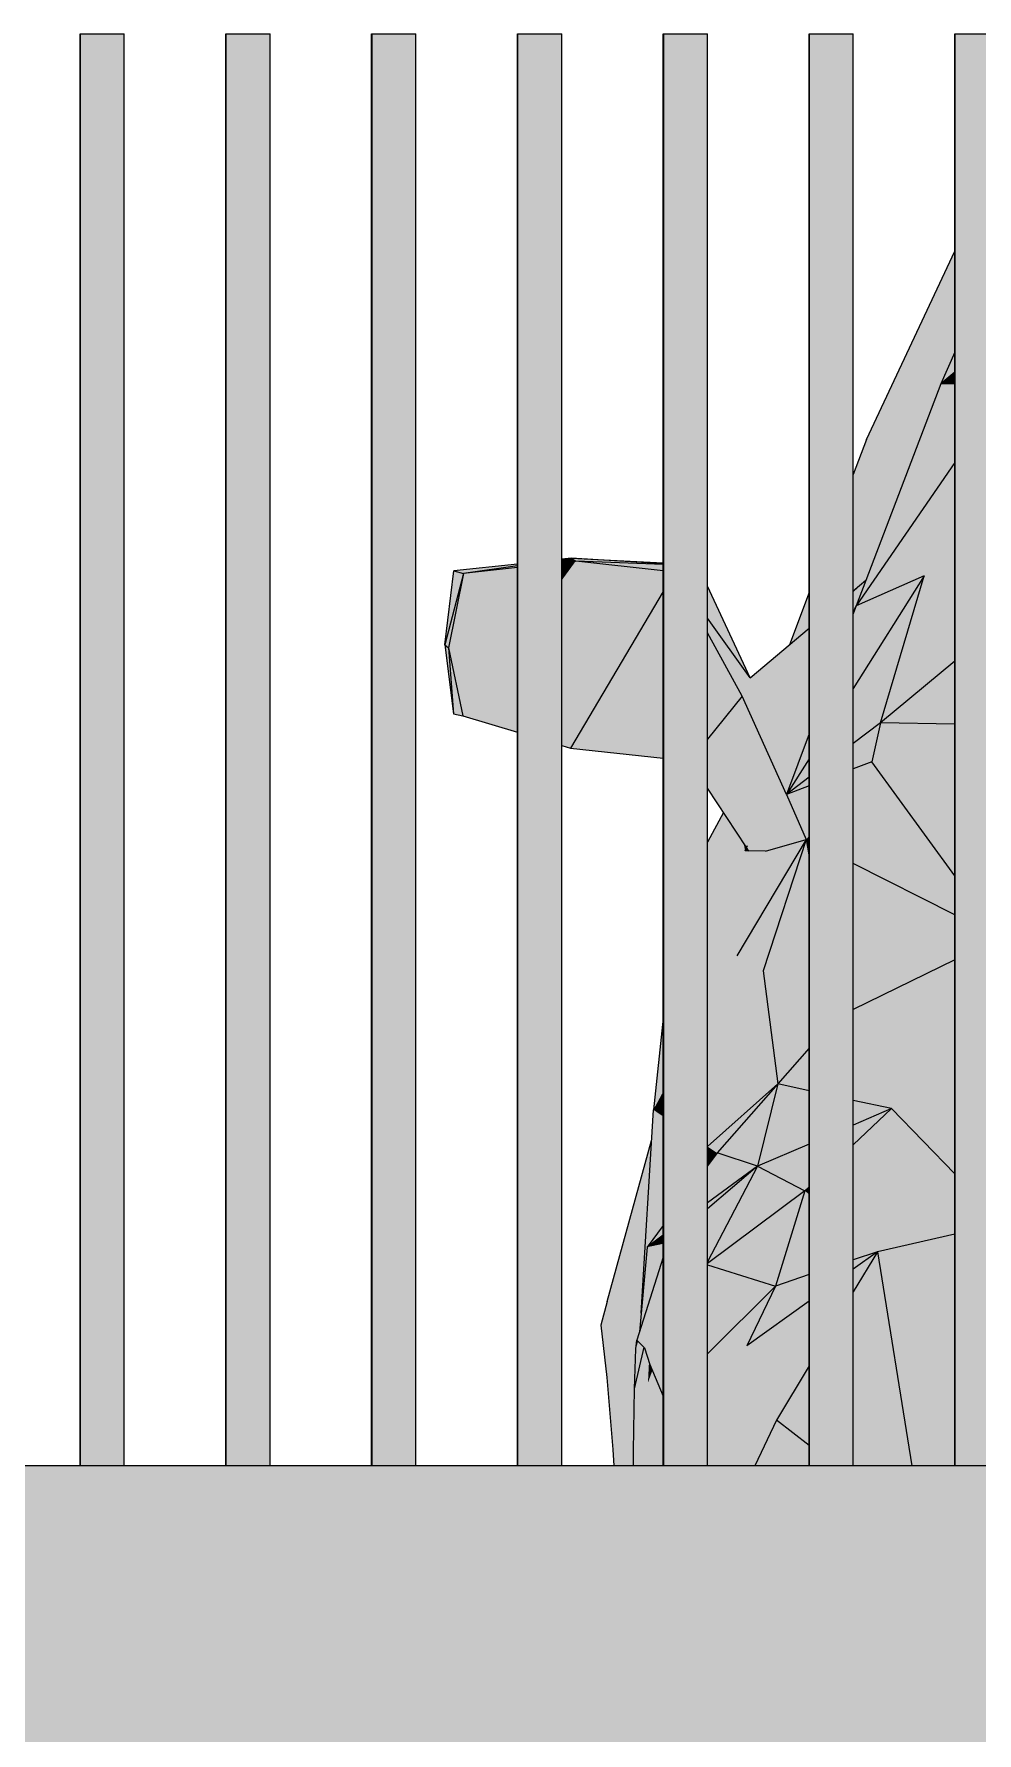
# Model space of a CAD drawing. Header units: millimetres. Extents: x 365175 to 2667127, y -330297 to -162108.
# Drawn here: x 1897013 to 1897658, y -319094 to -317931 of the extents above; entities that cross this region are included whole.
import ezdxf

# ---------------------------------------------------------------- set-up
doc = ezdxf.new("R2010")
doc.units = ezdxf.units.MM
doc.header["$MEASUREMENT"] = 0
doc.layers.add('Cars', color=7, linetype='Continuous')
doc.layers.add('TopoAlt', color=7, linetype='Continuous')

# ---------------------------------------------------------------- blocks, each defined once
blk = doc.blocks.new('Élément de coupe_125_6', base_point=(1445436.1, -319511))
at = {"layer": 'TopoAlt', "linetype": 'Continuous', "lineweight": 0, "true_color": 0x000000}
blk.add_hatch(color=18, dxfattribs=at).paths.add_polyline_path([(1882185.2, -318911), (1882185.2, -319511), (1914672.8, -319511), (1914672.8, -318911)])
at = {"layer": 'TopoAlt', "color": 190, "linetype": 'Continuous', "lineweight": 5, "true_color": 0x8002ff}
blk.add_line((1914672.8, -318911), (1882185.2, -318911), dxfattribs=at)
blk = doc.blocks.new('Élément de coupe_324_6', base_point=(1445436.1, -319511))
at = {"linetype": 'Continuous', "lineweight": 0, "true_color": 0x000000}
for points in [[(1897044.7, -317931), (1897044.7, -318911), (1897045, -318911), (1897045, -317931)], [(1897044.7, -317931), (1897044.7, -318911), (1897045, -318911), (1897045, -317931)], [(1897045, -317931), (1897045, -318911), (1897075, -318911), (1897075, -317931)]]:
    blk.add_hatch(color=18, dxfattribs=at).paths.add_polyline_path(points)
at = {"color": 18, "linetype": 'Continuous', "lineweight": 5, "true_color": 0x330000}
for p, q in [((1897044.7, -317931), (1897045, -317931)), ((1897044.7, -318911), (1897044.7, -317931)), ((1897045, -317931), (1897075, -317931)), ((1897045, -318911), (1897045, -317931)), ((1897075, -318911), (1897075, -317931))]:
    blk.add_line(p, q, dxfattribs=at)
blk = doc.blocks.new('Élément de coupe_325_6', base_point=(1445436.1, -319511))
at = {"linetype": 'Continuous', "lineweight": 0, "true_color": 0x000000}
for points in [[(1897144.5, -317931), (1897144.5, -318911), (1897144.8, -318911), (1897144.8, -317931)], [(1897144.5, -317931), (1897144.5, -318911), (1897144.8, -318911), (1897144.8, -317931)], [(1897144.8, -317931), (1897144.8, -318911), (1897174.8, -318911), (1897174.8, -317931)]]:
    blk.add_hatch(color=18, dxfattribs=at).paths.add_polyline_path(points)
at = {"color": 18, "linetype": 'Continuous', "lineweight": 5, "true_color": 0x330000}
for p, q in [((1897144.5, -317931), (1897144.8, -317931)), ((1897144.5, -318911), (1897144.5, -317931)), ((1897144.8, -317931), (1897174.8, -317931)), ((1897144.8, -318911), (1897144.8, -317931)), ((1897174.8, -318911), (1897174.8, -317931))]:
    blk.add_line(p, q, dxfattribs=at)
blk = doc.blocks.new('Élément de coupe_326_6', base_point=(1445436.1, -319511))
at = {"linetype": 'Continuous', "lineweight": 0, "true_color": 0x000000}
for points in [[(1897244.2, -317931), (1897244.2, -318911), (1897244.5, -318911), (1897244.5, -317931)], [(1897244.2, -317931), (1897244.2, -318911), (1897244.5, -318911), (1897244.5, -317931)], [(1897244.5, -317931), (1897244.5, -318911), (1897274.5, -318911), (1897274.5, -317931)]]:
    blk.add_hatch(color=18, dxfattribs=at).paths.add_polyline_path(points)
at = {"color": 18, "linetype": 'Continuous', "lineweight": 5, "true_color": 0x330000}
for p, q in [((1897244.2, -317931), (1897244.5, -317931)), ((1897244.2, -318911), (1897244.2, -317931)), ((1897244.5, -317931), (1897274.5, -317931)), ((1897244.5, -318911), (1897244.5, -317931)), ((1897274.5, -318911), (1897274.5, -317931))]:
    blk.add_line(p, q, dxfattribs=at)
blk = doc.blocks.new('Élément de coupe_327_6', base_point=(1445436.1, -319511))
at = {"linetype": 'Continuous', "lineweight": 0, "true_color": 0x000000}
for points in [[(1897344, -317931), (1897344, -318911), (1897344.3, -318911), (1897344.3, -317931)], [(1897344, -317931), (1897344, -318911), (1897344.3, -318911), (1897344.3, -317931)], [(1897344.3, -317931), (1897344.3, -318911), (1897374.3, -318911), (1897374.3, -317931)]]:
    blk.add_hatch(color=18, dxfattribs=at).paths.add_polyline_path(points)
at = {"color": 18, "linetype": 'Continuous', "lineweight": 5, "true_color": 0x330000}
for p, q in [((1897344, -317931), (1897344.3, -317931)), ((1897344, -318911), (1897344, -317931)), ((1897344.3, -317931), (1897374.3, -317931)), ((1897344.3, -318911), (1897344.3, -317931)), ((1897374.3, -318911), (1897374.3, -317931))]:
    blk.add_line(p, q, dxfattribs=at)
blk = doc.blocks.new('Élément de coupe_328_6', base_point=(1445436.1, -319511))
at = {"linetype": 'Continuous', "lineweight": 0, "true_color": 0x000000}
for points in [[(1897443.7, -317931), (1897443.7, -318911), (1897444.1, -318911), (1897444.1, -317931)], [(1897443.7, -317931), (1897443.7, -318911), (1897444.1, -318911), (1897444.1, -317931)], [(1897444.1, -317931), (1897444.1, -318911), (1897474.1, -318911), (1897474.1, -317931)]]:
    blk.add_hatch(color=18, dxfattribs=at).paths.add_polyline_path(points)
at = {"color": 18, "linetype": 'Continuous', "lineweight": 5, "true_color": 0x330000}
for p, q in [((1897443.7, -317931), (1897444.1, -317931)), ((1897443.7, -318911), (1897443.7, -317931)), ((1897444.1, -317931), (1897474.1, -317931)), ((1897444.1, -318911), (1897444.1, -317931)), ((1897474.1, -318911), (1897474.1, -317931))]:
    blk.add_line(p, q, dxfattribs=at)
blk = doc.blocks.new('Élément de coupe_329_6', base_point=(1445436.1, -319511))
at = {"linetype": 'Continuous', "lineweight": 0, "true_color": 0x000000}
for points in [[(1897543.5, -317931), (1897543.5, -318911), (1897543.8, -318911), (1897543.8, -317931)], [(1897543.5, -317931), (1897543.5, -318911), (1897543.8, -318911), (1897543.8, -317931)], [(1897543.8, -317931), (1897543.8, -318911), (1897573.8, -318911), (1897573.8, -317931)]]:
    blk.add_hatch(color=18, dxfattribs=at).paths.add_polyline_path(points)
at = {"color": 18, "linetype": 'Continuous', "lineweight": 5, "true_color": 0x330000}
for p, q in [((1897543.5, -317931), (1897543.8, -317931)), ((1897543.5, -318911), (1897543.5, -317931)), ((1897543.8, -317931), (1897573.8, -317931)), ((1897543.8, -318911), (1897543.8, -317931)), ((1897573.8, -318911), (1897573.8, -317931))]:
    blk.add_line(p, q, dxfattribs=at)
blk = doc.blocks.new('Élément de coupe_330_6', base_point=(1445436.1, -319511))
at = {"linetype": 'Continuous', "lineweight": 0, "true_color": 0x000000}
for points in [[(1897643.2, -317931), (1897643.2, -318911), (1897643.6, -318911), (1897643.6, -317931)], [(1897643.2, -317931), (1897643.2, -318911), (1897643.6, -318911), (1897643.6, -317931)], [(1897643.6, -317931), (1897643.6, -318911), (1897673.6, -318911), (1897673.6, -317931)]]:
    blk.add_hatch(color=18, dxfattribs=at).paths.add_polyline_path(points)
at = {"color": 18, "linetype": 'Continuous', "lineweight": 5, "true_color": 0x330000}
for p, q in [((1897643.2, -317931), (1897643.6, -317931)), ((1897643.2, -318911), (1897643.2, -317931)), ((1897643.6, -317931), (1897673.6, -317931)), ((1897643.6, -318911), (1897643.6, -317931)), ((1897673.6, -318911), (1897673.6, -317931))]:
    blk.add_line(p, q, dxfattribs=at)
blk = doc.blocks.new('Élément de coupe_494_6', base_point=(1445436.1, -319511))
at = {"layer": 'Cars', "linetype": 'Continuous', "lineweight": 0, "true_color": 0x000000}
for points in [[(1897582.9, -318208.5), (1897643.2, -318093.7), (1897643.2, -318079.6)], [(1897582.9, -318208.5), (1897643.2, -318093.7), (1897643.2, -318079.6)], [(1897582.9, -318208.5), (1897643.2, -318112.6), (1897643.2, -318093.7)], [(1897582.9, -318208.5), (1897643.2, -318112.6), (1897643.2, -318093.7)], [(1897573.8, -318277.3), (1897643.2, -318130.4), (1897643.2, -318112.6), (1897582.9, -318208.5), (1897573.8, -318232.6)], [(1897573.8, -318277.3), (1897643.2, -318130.4), (1897643.2, -318112.6), (1897582.9, -318208.5), (1897573.8, -318232.6)], [(1897573.8, -318277.3), (1897573.8, -318285.2), (1897643.2, -318145), (1897643.2, -318130.4)], [(1897573.8, -318277.3), (1897573.8, -318285.2), (1897643.2, -318145), (1897643.2, -318130.4)], [(1897573.8, -318285.2), (1897573.8, -318288.7), (1897633.6, -318170.4), (1897643.2, -318148.7), (1897643.2, -318145)], [(1897573.8, -318285.2), (1897573.8, -318288.7), (1897633.6, -318170.4), (1897643.2, -318148.7), (1897643.2, -318145)], [(1897633.6, -318170.4), (1897643.2, -318162.5), (1897643.2, -318148.7)], [(1897643.2, -318162.5), (1897633.6, -318170.4), (1897643.2, -318170.5)], [(1897633.6, -318170.4), (1897573.8, -318288.7), (1897573.8, -318312.1), (1897582.3, -318304.9), (1897582.2, -318305.2), (1897575.2, -318323.4), (1897575.8, -318322.5)], [(1897633.6, -318170.4), (1897573.8, -318288.7), (1897573.8, -318312.1), (1897582.3, -318304.9), (1897582.2, -318305.2), (1897575.2, -318323.4), (1897575.8, -318322.5)], [(1897575.8, -318322.5), (1897643.2, -318224.4), (1897643.2, -318170.5), (1897633.6, -318170.4)], [(1897575.8, -318322.5), (1897622.3, -318301.8), (1897643.2, -318254.5), (1897643.2, -318224.4)], [(1897643.2, -318254.5), (1897622.3, -318301.8), (1897643.2, -318299.9)], [(1897374.3, -318290.4), (1897374.3, -318290.7), (1897380.8, -318289.7)], [(1897380.8, -318289.7), (1897374.3, -318290.7), (1897374.3, -318292.9), (1897383.9, -318291.8)], [(1897380.8, -318289.7), (1897383.9, -318291.8), (1897443.7, -318294.1), (1897443.7, -318293.6)], [(1897380.8, -318289.7), (1897443.7, -318293.6), (1897443.7, -318292.9)], [(1897300.4, -318298.5), (1897294.3, -318349.2), (1897307.2, -318300.3)], [(1897300.4, -318298.5), (1897294.3, -318349.2), (1897307.2, -318300.3)], [(1897307.2, -318300.3), (1897294.3, -318349.2), (1897296.8, -318351.1)], [(1897307.2, -318300.3), (1897294.3, -318349.2), (1897296.8, -318351.1)], [(1897296.8, -318351.1), (1897344, -318319), (1897344, -318296.2), (1897307.2, -318300.3)], [(1897300.4, -318298.5), (1897307.2, -318300.3), (1897344, -318295), (1897344, -318293.8)], [(1897307.2, -318300.3), (1897344, -318296.2), (1897344, -318295)], [(1897383.9, -318291.8), (1897374.3, -318305), (1897374.3, -318418), (1897380.3, -318419.8)], [(1897374.3, -318298.3), (1897374.3, -318305), (1897383.9, -318291.8)], [(1897374.3, -318292.9), (1897374.3, -318298.3), (1897383.9, -318291.8)], [(1897383.9, -318291.8), (1897380.3, -318419.8), (1897443.7, -318312.5), (1897443.7, -318298.5)], [(1897443.7, -318294.1), (1897383.9, -318291.8), (1897443.7, -318298.5)], [(1897622.3, -318301.8), (1897573.8, -318378.9), (1897573.8, -318416.6), (1897592.4, -318402.4)], [(1897575.8, -318322.5), (1897573.8, -318327.9), (1897573.8, -318378.9), (1897622.3, -318301.8)], [(1897622.3, -318301.8), (1897592.4, -318402.4), (1897643.2, -318360.3), (1897643.2, -318299.9)], [(1897443.7, -318312.5), (1897380.3, -318419.8), (1897443.7, -318426.7)], [(1897474.1, -318309), (1897474.1, -318330.9), (1897503.3, -318371.7)], [(1897543.5, -318313.4), (1897530.1, -318349.1), (1897543.5, -318337.8)], [(1897543.5, -318313.4), (1897530.1, -318349.1), (1897543.5, -318337.8)], [(1897573.8, -318313.1), (1897582.2, -318305.2), (1897582.3, -318304.9), (1897573.8, -318312.1)], [(1897573.8, -318313.1), (1897573.8, -318326.7), (1897575.2, -318323.4), (1897582.2, -318305.2)], [(1897573.8, -318326.7), (1897575.2, -318323.4), (1897582.2, -318305.2), (1897581.9, -318305.5), (1897573.8, -318325.9)], [(1897581.9, -318305.5), (1897582.2, -318305.2), (1897582.3, -318304.9), (1897581.9, -318305.2)], [(1897296.8, -318351.1), (1897306.7, -318397.7), (1897344, -318346.6), (1897344, -318319)], [(1897575.2, -318323.4), (1897573.8, -318326.7), (1897573.8, -318326.9), (1897575.8, -318322.5)], [(1897575.2, -318323.4), (1897573.8, -318326.7), (1897573.8, -318326.9), (1897575.8, -318322.5)], [(1897573.8, -318327.9), (1897575.8, -318322.5), (1897573.8, -318326.9)], [(1897573.8, -318327.9), (1897575.8, -318322.5), (1897573.8, -318326.9)], [(1897474.1, -318340.8), (1897497.7, -318384.3), (1897503.3, -318371.7), (1897474.1, -318330.9)], [(1897344, -318346.6), (1897306.7, -318397.7), (1897344, -318408.9)], [(1897474.1, -318340.8), (1897474.1, -318413.6), (1897497.7, -318384.3)], [(1897503.3, -318371.7), (1897497.7, -318384.3), (1897543.5, -318341.5), (1897543.5, -318337.8)], [(1897543.5, -318341.5), (1897497.7, -318384.3), (1897528.1, -318451.6), (1897543.5, -318410)], [(1897294.3, -318349.2), (1897300.3, -318396.3), (1897296.8, -318351.1)], [(1897294.3, -318349.2), (1897300.3, -318396.3), (1897296.8, -318351.1)], [(1897296.8, -318351.1), (1897300.3, -318396.3), (1897306.7, -318397.7)], [(1897296.8, -318351.1), (1897300.3, -318396.3), (1897306.7, -318397.7)], [(1897592.4, -318402.4), (1897643.2, -318403.4), (1897643.2, -318360.3)], [(1897474.1, -318432.9), (1897528.1, -318451.6), (1897497.7, -318384.3), (1897474.1, -318413.6)], [(1897592.4, -318402.4), (1897573.8, -318416.6), (1897573.8, -318434.1), (1897586.6, -318429.2)], [(1897592.4, -318402.4), (1897586.6, -318429.2), (1897643.2, -318417.9), (1897643.2, -318403.4)], [(1897528.1, -318451.6), (1897543.5, -318410), (1897543.5, -318409.3)], [(1897543.5, -318410), (1897528.1, -318451.6), (1897543.5, -318427.1)], [(1897586.6, -318429.2), (1897643.2, -318432.9), (1897643.2, -318417.9)], [(1897528.1, -318451.6), (1897543.5, -318439.8), (1897543.5, -318427.1)], [(1897586.6, -318429.2), (1897573.8, -318444.3), (1897573.8, -318498.7), (1897643.2, -318534), (1897643.2, -318507.2)], [(1897573.8, -318434.1), (1897573.8, -318444.3), (1897586.6, -318429.2)], [(1897643.2, -318432.9), (1897586.6, -318429.2), (1897643.2, -318507.2)], [(1897474.1, -318432.9), (1897474.1, -318443.2), (1897513.7, -318490.4), (1897528.1, -318451.6)], [(1897474.1, -318432.9), (1897474.1, -318443.2), (1897513.7, -318490.4), (1897528.1, -318451.6)], [(1897528.1, -318451.6), (1897543.5, -318445.7), (1897543.5, -318439.8)], [(1897474.1, -318443.2), (1897474.1, -318447.3), (1897500.5, -318487.4), (1897501.4, -318486.5), (1897500.8, -318487.9), (1897502.3, -318490.3), (1897513.7, -318490.4)], [(1897474.1, -318443.2), (1897474.1, -318447.3), (1897500.5, -318487.4), (1897501.4, -318486.5), (1897500.8, -318487.9), (1897502.3, -318490.3), (1897513.7, -318490.4)], [(1897528.1, -318451.6), (1897513.7, -318490.4), (1897541.5, -318482.4)], [(1897528.1, -318451.6), (1897513.7, -318490.4), (1897541.5, -318482.4)], [(1897528.1, -318451.6), (1897541.5, -318482.4), (1897543.5, -318480), (1897543.5, -318445.7)], [(1897474.1, -318509), (1897499.8, -318490.2), (1897498.7, -318484.7), (1897484.9, -318463.8), (1897474.1, -318484.1)], [(1897474.1, -318509), (1897499.8, -318490.2), (1897498.7, -318484.7), (1897484.9, -318463.8), (1897474.1, -318484.1)], [(1897494.2, -318561.9), (1897512.2, -318572.2), (1897541.5, -318482.4)], [(1897494.2, -318561.9), (1897512.2, -318572.2), (1897541.5, -318482.4)], [(1897494.2, -318561.9), (1897541.5, -318482.4), (1897513.7, -318490.4)], [(1897494.2, -318561.9), (1897541.5, -318482.4), (1897513.7, -318490.4)], [(1897500.5, -318487.4), (1897498.7, -318484.7), (1897499.8, -318490.2), (1897501.4, -318486.5)], [(1897500.5, -318487.4), (1897498.7, -318484.7), (1897499.8, -318490.2), (1897501.4, -318486.5)], [(1897499.8, -318490.2), (1897502.3, -318490.3), (1897500.9, -318488.1), (1897500.6, -318488.3)], [(1897499.8, -318490.2), (1897502.3, -318490.3), (1897500.9, -318488.1), (1897500.6, -318488.3)], [(1897500.6, -318488.3), (1897500.9, -318488.1), (1897500.8, -318487.9)], [(1897500.6, -318488.3), (1897500.9, -318488.1), (1897500.8, -318487.9)], [(1897541.5, -318482.4), (1897512.2, -318572.2), (1897543.5, -318592.7), (1897543.5, -318494.2)], [(1897541.5, -318482.4), (1897512.2, -318572.2), (1897543.5, -318592.7), (1897543.5, -318494.2)], [(1897541.5, -318482.4), (1897543.5, -318483.3), (1897543.5, -318480)], [(1897543.5, -318483.3), (1897541.5, -318482.4), (1897543.5, -318494.2)], [(1897499.8, -318490.2), (1897474.1, -318509), (1897474.1, -318544.1), (1897494.2, -318561.9)], [(1897499.8, -318490.2), (1897474.1, -318509), (1897474.1, -318544.1), (1897494.2, -318561.9)], [(1897513.7, -318490.4), (1897499.8, -318490.2), (1897494.2, -318561.9)], [(1897513.7, -318490.4), (1897499.8, -318490.2), (1897494.2, -318561.9)], [(1897573.8, -318498.7), (1897573.8, -318598.8), (1897643.2, -318564.8), (1897643.2, -318534)], [(1897494.2, -318561.9), (1897474.1, -318544.1), (1897474.1, -318599.1)], [(1897494.2, -318561.9), (1897474.1, -318544.1), (1897474.1, -318599.1)], [(1897474.1, -318620.5), (1897512.2, -318572.2), (1897494.2, -318561.9), (1897474.1, -318599.1)], [(1897474.1, -318620.5), (1897512.2, -318572.2), (1897494.2, -318561.9), (1897474.1, -318599.1)], [(1897573.8, -318598.8), (1897573.8, -318608.2), (1897643.2, -318628.1), (1897643.2, -318564.8)], [(1897474.1, -318692.3), (1897474.1, -318692.4), (1897522.1, -318649.6), (1897512.2, -318572.2)], [(1897474.1, -318692.3), (1897474.1, -318692.4), (1897522.1, -318649.6), (1897512.2, -318572.2)], [(1897474.1, -318620.5), (1897474.1, -318692.3), (1897512.2, -318572.2)], [(1897474.1, -318620.5), (1897474.1, -318692.3), (1897512.2, -318572.2)], [(1897543.5, -318592.7), (1897512.2, -318572.2), (1897522.1, -318649.6), (1897543.5, -318625.3)], [(1897543.5, -318596), (1897543.5, -318592.7), (1897512.2, -318572.2), (1897513.4, -318581.5)], [(1897443.7, -318604.6), (1897437, -318667.4), (1897443.7, -318655)], [(1897443.7, -318604.6), (1897437, -318667.4), (1897443.7, -318655)], [(1897573.8, -318608.2), (1897573.8, -318624.3), (1897599.9, -318666.6), (1897643.2, -318642.1), (1897643.2, -318628.1)], [(1897522.1, -318649.6), (1897543.5, -318654.3), (1897543.5, -318625.3)], [(1897573.8, -318624.3), (1897573.8, -318660.9), (1897599.9, -318666.6)], [(1897474.1, -318692.4), (1897474.1, -318692.6), (1897480.6, -318696.9), (1897522.1, -318649.6)], [(1897476.4, -318694.1), (1897522.1, -318649.6), (1897474.1, -318692.4), (1897474.1, -318692.6)], [(1897480.6, -318696.9), (1897508.2, -318705.9), (1897522.1, -318649.6)], [(1897522.1, -318649.6), (1897508.2, -318705.9), (1897543.5, -318690.8), (1897543.5, -318654.3)], [(1897599.9, -318666.6), (1897643.2, -318711.2), (1897643.2, -318642.1)], [(1897437, -318667.4), (1897443.7, -318658.9), (1897443.7, -318655)], [(1897437, -318667.4), (1897443.7, -318658.9), (1897443.7, -318655)], [(1897443.7, -318658.9), (1897437, -318667.4), (1897443.7, -318671.9)], [(1897443.7, -318658.9), (1897437, -318667.4), (1897443.7, -318671.9)], [(1897573.8, -318660.9), (1897573.8, -318677.8), (1897599.9, -318666.6)], [(1897428.7, -318806.6), (1897432.8, -318761.4), (1897441.1, -318750.1), (1897437, -318667.4)], [(1897428.7, -318806.6), (1897432.8, -318761.4), (1897441.1, -318750.1), (1897437, -318667.4)], [(1897437, -318667.4), (1897443.7, -318739), (1897443.7, -318671.9)], [(1897437, -318667.4), (1897443.7, -318739), (1897443.7, -318671.9)], [(1897437, -318667.4), (1897441.8, -318749.2), (1897443.7, -318746.6), (1897443.7, -318739)], [(1897437, -318667.4), (1897441.8, -318749.2), (1897443.7, -318746.6), (1897443.7, -318739)], [(1897441.8, -318749.2), (1897437, -318667.4), (1897441.1, -318750.1)], [(1897441.8, -318749.2), (1897437, -318667.4), (1897441.1, -318750.1)], [(1897573.8, -318691.4), (1897573.8, -318719.6), (1897643.2, -318712.8), (1897643.2, -318711.2), (1897599.9, -318666.6)], [(1897573.8, -318677.8), (1897573.8, -318691.4), (1897599.9, -318666.6)], [(1897405.3, -318798.6), (1897401.1, -318814.8), (1897435.8, -318688.6), (1897435.8, -318688.5)], [(1897405.3, -318798.6), (1897401.1, -318814.8), (1897435.8, -318688.6), (1897435.8, -318688.5)], [(1897435.8, -318688.6), (1897401.1, -318814.8), (1897428, -318760.1), (1897434.4, -318711.2)], [(1897435.8, -318688.6), (1897401.1, -318814.8), (1897428, -318760.1), (1897434.4, -318711.2)], [(1897474.1, -318692.6), (1897474.1, -318705.7), (1897480.6, -318696.9)], [(1897474.1, -318692.6), (1897474.1, -318705.7), (1897480.6, -318696.9)], [(1897474.1, -318731), (1897508.2, -318705.9), (1897480.6, -318696.9), (1897474.1, -318705.7)], [(1897508.2, -318705.9), (1897540.6, -318722.8), (1897543.5, -318720.1), (1897543.5, -318690.8)], [(1897474.1, -318771.4), (1897474.1, -318772.5), (1897540.6, -318722.8), (1897508.2, -318705.9)], [(1897474.1, -318735.1), (1897474.1, -318771.4), (1897508.2, -318705.9)], [(1897474.1, -318731), (1897474.1, -318735.1), (1897508.2, -318705.9)], [(1897428, -318760.1), (1897432.6, -318741.5), (1897434.4, -318711.2)], [(1897428, -318760.1), (1897432.6, -318741.5), (1897434.4, -318711.2)], [(1897540.6, -318722.8), (1897543.5, -318722.6), (1897543.5, -318720.1)], [(1897573.8, -318719.6), (1897573.8, -318750.7), (1897590.3, -318764.5), (1897643.2, -318714.1), (1897643.2, -318712.8)], [(1897643.2, -318714.1), (1897590.3, -318764.5), (1897643.2, -318752.5)], [(1897540.6, -318722.8), (1897474.1, -318772.5), (1897474.1, -318773.4), (1897520.5, -318788)], [(1897540.6, -318722.8), (1897520.5, -318788), (1897543.5, -318780.2), (1897543.5, -318725.2)], [(1897540.6, -318722.8), (1897543.5, -318725.2), (1897543.5, -318722.6)], [(1897428, -318760.1), (1897432.2, -318749), (1897432.6, -318741.5)], [(1897428, -318760.1), (1897432.2, -318749), (1897432.6, -318741.5)], [(1897432.2, -318749), (1897428, -318760.1), (1897428, -318814.9), (1897428.7, -318806.6)], [(1897432.2, -318749), (1897428, -318760.1), (1897428, -318814.9), (1897428.7, -318806.6)], [(1897432.8, -318761.4), (1897443.7, -318753.3), (1897443.7, -318746.6)], [(1897432.8, -318761.4), (1897443.7, -318759.1), (1897443.7, -318753.3)], [(1897573.8, -318750.7), (1897573.8, -318770.1), (1897590.3, -318764.5)], [(1897590.3, -318764.5), (1897643.2, -318777.1), (1897643.2, -318752.5)], [(1897401.1, -318814.8), (1897405.2, -318850.5), (1897428, -318760.1)], [(1897401.1, -318814.8), (1897405.2, -318850.5), (1897428, -318760.1)], [(1897405.2, -318850.5), (1897409.2, -318899.9), (1897428, -318760.1)], [(1897405.2, -318850.5), (1897409.2, -318899.9), (1897428, -318760.1)], [(1897428, -318760.1), (1897409.2, -318899.9), (1897425, -318831.6), (1897425.1, -318830.9), (1897425.8, -318825), (1897427.6, -318819.4), (1897428, -318814.9)], [(1897428, -318760.1), (1897409.2, -318899.9), (1897425, -318831.6), (1897425.1, -318830.9), (1897425.8, -318825), (1897427.6, -318819.4), (1897428, -318814.9)], [(1897427.6, -318819.4), (1897443.7, -318768.3), (1897443.7, -318759.1), (1897432.8, -318761.4)], [(1897427.6, -318819.4), (1897443.7, -318768.3), (1897443.7, -318759.1), (1897432.8, -318761.4)], [(1897573.8, -318776.4), (1897573.8, -318792), (1897590.3, -318764.5)], [(1897573.8, -318770.1), (1897573.8, -318776.4), (1897590.3, -318764.5)], [(1897573.8, -318911), (1897613.8, -318911), (1897590.3, -318764.5), (1897573.8, -318792)], [(1897643.2, -318777.1), (1897590.3, -318764.5), (1897613.8, -318911), (1897643.2, -318911)], [(1897425.8, -318825), (1897431, -318830.3), (1897443.7, -318772.5), (1897443.7, -318768.3)], [(1897425.8, -318825), (1897431, -318830.3), (1897443.7, -318772.5), (1897443.7, -318768.3)], [(1897431, -318830.3), (1897434.5, -318841.8), (1897443.7, -318779.6), (1897443.7, -318772.5)], [(1897431, -318830.3), (1897434.5, -318841.8), (1897443.7, -318779.6), (1897443.7, -318772.5)], [(1897474.1, -318773.4), (1897474.1, -318834.4), (1897520.5, -318788)], [(1897434.5, -318841.8), (1897443.7, -318825.5), (1897443.7, -318779.6)], [(1897474.1, -318845.7), (1897500.9, -318829), (1897520.5, -318788), (1897474.1, -318834.4)], [(1897500.9, -318829), (1897543.5, -318798.3), (1897543.5, -318780.2), (1897520.5, -318788)], [(1897500.9, -318829), (1897521.3, -318879.8), (1897543.5, -318842.7), (1897543.5, -318798.3)], [(1897425.8, -318825), (1897425.1, -318830.9), (1897426.6, -318825.8)], [(1897425.8, -318825), (1897425.1, -318830.9), (1897426.6, -318825.8)], [(1897434.5, -318841.8), (1897443.7, -318863.3), (1897443.7, -318825.5)], [(1897409.2, -318899.9), (1897410, -318911), (1897417.4, -318911), (1897424.4, -318850.3), (1897425, -318831.6)], [(1897409.2, -318899.9), (1897410, -318911), (1897417.4, -318911), (1897424.4, -318850.3), (1897425, -318831.6)], [(1897425.1, -318830.9), (1897424.1, -318858.3), (1897430.6, -318829.9), (1897426.6, -318825.8)], [(1897425.1, -318830.9), (1897424.1, -318858.3), (1897430.6, -318829.9), (1897426.6, -318825.8)], [(1897429.7, -318833.9), (1897425.4, -318866.9), (1897433.3, -318854.2), (1897434, -318840.1), (1897431, -318830.3), (1897430.6, -318829.9)], [(1897429.7, -318833.9), (1897425.4, -318866.9), (1897433.3, -318854.2), (1897434, -318840.1), (1897431, -318830.3), (1897430.6, -318829.9)], [(1897426.8, -318846.5), (1897425.4, -318866.9), (1897429.7, -318833.9)], [(1897426.8, -318846.5), (1897425.4, -318866.9), (1897429.7, -318833.9)], [(1897474.1, -318910.3), (1897474.1, -318911), (1897491.1, -318911), (1897521.3, -318879.8), (1897500.9, -318829)], [(1897474.1, -318861.8), (1897474.1, -318910.3), (1897500.9, -318829)], [(1897474.1, -318845.7), (1897474.1, -318861.8), (1897500.9, -318829)], [(1897426.8, -318846.5), (1897424.1, -318858.3), (1897425.4, -318866.9)], [(1897426.8, -318846.5), (1897424.1, -318858.3), (1897425.4, -318866.9)], [(1897434, -318840.1), (1897433.3, -318854.2), (1897435.7, -318844.6), (1897434.5, -318841.8)], [(1897434, -318840.1), (1897433.3, -318854.2), (1897435.7, -318844.6), (1897434.5, -318841.8)], [(1897433.3, -318854.2), (1897436.3, -318845.9), (1897435.7, -318844.6)], [(1897433.3, -318854.2), (1897436.3, -318845.9), (1897435.7, -318844.6)], [(1897433.3, -318854.2), (1897441.1, -318911), (1897443.7, -318911), (1897443.7, -318863.3), (1897436.3, -318845.9)], [(1897433.3, -318854.2), (1897441.1, -318911), (1897443.7, -318911), (1897443.7, -318863.3), (1897436.3, -318845.9)], [(1897521.3, -318879.8), (1897543.5, -318897.2), (1897543.5, -318842.7)], [(1897417.4, -318911), (1897422.9, -318911), (1897423.5, -318899.9), (1897424.1, -318858.3), (1897424.4, -318850.3)], [(1897417.4, -318911), (1897422.9, -318911), (1897423.5, -318899.9), (1897424.1, -318858.3), (1897424.4, -318850.3)], [(1897424.1, -318858.3), (1897423.5, -318900.8), (1897425.4, -318866.9)], [(1897424.1, -318858.3), (1897423.5, -318900.8), (1897425.4, -318866.9)], [(1897433.3, -318854.2), (1897425.4, -318866.9), (1897427, -318911), (1897433.1, -318911)], [(1897433.3, -318854.2), (1897425.4, -318866.9), (1897427, -318911), (1897433.1, -318911)], [(1897433.1, -318911), (1897434.2, -318911), (1897433.3, -318854.2)], [(1897433.1, -318911), (1897434.2, -318911), (1897433.3, -318854.2)], [(1897433.3, -318854.2), (1897434.2, -318911), (1897441.1, -318911)], [(1897433.3, -318854.2), (1897434.2, -318911), (1897441.1, -318911)], [(1897423.5, -318900.8), (1897423.4, -318911), (1897424.1, -318911), (1897425.4, -318866.9)], [(1897423.5, -318900.8), (1897423.4, -318911), (1897424.1, -318911), (1897425.4, -318866.9)], [(1897424.1, -318911), (1897427, -318911), (1897425.4, -318866.9)], [(1897424.1, -318911), (1897427, -318911), (1897425.4, -318866.9)], [(1897491.1, -318911), (1897506.5, -318911), (1897521.3, -318879.8)], [(1897521.3, -318879.8), (1897506.5, -318911), (1897543.5, -318911), (1897543.5, -318897.2)], [(1897423.5, -318899.9), (1897422.9, -318911), (1897423.4, -318911), (1897423.5, -318900.8)], [(1897423.5, -318899.9), (1897422.9, -318911), (1897423.4, -318911), (1897423.5, -318900.8)]]:
    blk.add_hatch(color=18, dxfattribs=at).paths.add_polyline_path(points)
at = {"layer": 'Cars', "color": 7, "linetype": 'Continuous', "lineweight": 5}
for p, q in [((1897582.9, -318208.5), (1897643.2, -318079.6)), ((1897643.2, -318148.7), (1897633.6, -318170.4)), ((1897643.2, -318162.5), (1897633.6, -318170.4)), ((1897633.6, -318170.4), (1897575.8, -318322.5)), ((1897643.2, -318170.5), (1897633.6, -318170.4)), ((1897582.9, -318208.5), (1897573.8, -318232.6)), ((1897643.2, -318224.4), (1897575.8, -318322.5)), ((1897380.8, -318289.7), (1897374.3, -318290.4)), ((1897380.8, -318289.7), (1897374.3, -318290.7)), ((1897380.8, -318289.7), (1897383.9, -318291.8)), ((1897443.7, -318293.6), (1897380.8, -318289.7)), ((1897380.8, -318289.7), (1897443.7, -318292.9)), ((1897294.3, -318349.2), (1897300.4, -318298.5)), ((1897307.2, -318300.3), (1897294.3, -318349.2)), ((1897307.2, -318300.3), (1897296.8, -318351.1)), ((1897344, -318293.8), (1897300.4, -318298.5)), ((1897300.4, -318298.5), (1897307.2, -318300.3)), ((1897344, -318295), (1897307.2, -318300.3)), ((1897344, -318296.2), (1897307.2, -318300.3)), ((1897383.9, -318291.8), (1897374.3, -318292.9)), ((1897443.7, -318298.5), (1897383.9, -318291.8)), ((1897443.7, -318294.1), (1897383.9, -318291.8)), ((1897622.3, -318301.8), (1897573.8, -318378.9)), ((1897622.3, -318301.8), (1897575.8, -318322.5)), ((1897592.4, -318402.4), (1897622.3, -318301.8)), ((1897443.7, -318312.5), (1897380.3, -318419.8)), ((1897503.3, -318371.7), (1897474.1, -318309)), ((1897543.5, -318313.4), (1897530.1, -318349.1)), ((1897573.8, -318312.1), (1897582.3, -318304.9)), ((1897573.8, -318326.9), (1897575.8, -318322.5)), ((1897575.8, -318322.5), (1897573.8, -318327.9)), ((1897503.3, -318371.7), (1897474.1, -318330.9)), ((1897497.7, -318384.3), (1897474.1, -318340.8)), ((1897503.3, -318371.7), (1897543.5, -318337.8)), ((1897294.3, -318349.2), (1897296.8, -318351.1)), ((1897294.3, -318349.2), (1897300.3, -318396.3)), ((1897296.8, -318351.1), (1897306.7, -318397.7)), ((1897296.8, -318351.1), (1897300.3, -318396.3)), ((1897643.2, -318360.3), (1897592.4, -318402.4)), ((1897497.7, -318384.3), (1897474.1, -318413.6)), ((1897528.1, -318451.6), (1897497.7, -318384.3)), ((1897300.3, -318396.3), (1897306.7, -318397.7)), ((1897306.7, -318397.7), (1897344, -318408.9)), ((1897592.4, -318402.4), (1897573.8, -318416.6)), ((1897592.4, -318402.4), (1897586.6, -318429.2)), ((1897643.2, -318403.4), (1897592.4, -318402.4)), ((1897374.3, -318418), (1897380.3, -318419.8)), ((1897543.5, -318410), (1897528.1, -318451.6)), ((1897380.3, -318419.8), (1897443.7, -318426.7)), ((1897543.5, -318427.1), (1897528.1, -318451.6)), ((1897586.6, -318429.2), (1897573.8, -318434.1)), ((1897643.2, -318507.2), (1897586.6, -318429.2)), ((1897543.5, -318439.8), (1897528.1, -318451.6)), ((1897500.5, -318487.4), (1897474.1, -318447.3)), ((1897543.5, -318445.7), (1897528.1, -318451.6)), ((1897528.1, -318451.6), (1897541.5, -318482.4)), ((1897484.9, -318463.8), (1897474.1, -318484.1)), ((1897541.5, -318482.4), (1897494.2, -318561.9)), ((1897499.8, -318490.2), (1897501.4, -318486.5)), ((1897502.3, -318490.3), (1897500.8, -318487.9)), ((1897541.5, -318482.4), (1897512.2, -318572.2)), ((1897513.7, -318490.4), (1897541.5, -318482.4)), ((1897543.5, -318483.3), (1897541.5, -318482.4)), ((1897541.5, -318482.4), (1897543.5, -318494.2)), ((1897513.7, -318490.4), (1897499.8, -318490.2)), ((1897643.2, -318534), (1897573.8, -318498.7)), ((1897643.2, -318564.8), (1897573.8, -318598.8)), ((1897512.2, -318572.2), (1897522.1, -318649.6)), ((1897443.7, -318604.6), (1897437, -318667.4)), ((1897543.5, -318625.3), (1897522.1, -318649.6)), ((1897522.1, -318649.6), (1897474.1, -318692.4)), ((1897522.1, -318649.6), (1897480.6, -318696.9)), ((1897522.1, -318649.6), (1897508.2, -318705.9)), ((1897543.5, -318654.3), (1897522.1, -318649.6)), ((1897599.9, -318666.6), (1897573.8, -318660.9)), ((1897428.7, -318806.6), (1897437, -318667.4)), ((1897599.9, -318666.6), (1897573.8, -318691.4)), ((1897599.9, -318666.6), (1897573.8, -318677.8)), ((1897599.9, -318666.6), (1897643.2, -318711.2)), ((1897405.3, -318798.6), (1897435.8, -318688.5)), ((1897480.6, -318696.9), (1897474.1, -318705.7)), ((1897508.2, -318705.9), (1897480.6, -318696.9)), ((1897543.5, -318690.8), (1897508.2, -318705.9)), ((1897508.2, -318705.9), (1897474.1, -318771.4)), ((1897508.2, -318705.9), (1897474.1, -318735.1)), ((1897508.2, -318705.9), (1897474.1, -318731)), ((1897508.2, -318705.9), (1897540.6, -318722.8)), ((1897543.5, -318720.1), (1897540.6, -318722.8)), ((1897540.6, -318722.8), (1897474.1, -318772.5)), ((1897540.6, -318722.8), (1897520.5, -318788)), ((1897443.7, -318746.6), (1897432.8, -318761.4)), ((1897443.7, -318753.3), (1897432.8, -318761.4)), ((1897643.2, -318752.5), (1897590.3, -318764.5)), ((1897432.8, -318761.4), (1897427.6, -318819.4)), ((1897590.3, -318764.5), (1897573.8, -318776.4)), ((1897590.3, -318764.5), (1897573.8, -318770.1)), ((1897590.3, -318764.5), (1897573.8, -318792)), ((1897590.3, -318764.5), (1897613.8, -318911)), ((1897443.7, -318768.3), (1897425.8, -318825)), ((1897474.1, -318773.4), (1897520.5, -318788)), ((1897520.5, -318788), (1897474.1, -318834.4)), ((1897520.5, -318788), (1897500.9, -318829)), ((1897543.5, -318780.2), (1897520.5, -318788)), ((1897405.3, -318798.6), (1897401.1, -318814.8)), ((1897543.5, -318798.3), (1897500.9, -318829)), ((1897401.1, -318814.8), (1897405.2, -318850.5)), ((1897425.1, -318830.9), (1897425.8, -318825)), ((1897425.8, -318825), (1897431, -318830.3)), ((1897424.1, -318858.3), (1897430.6, -318829.9)), ((1897424.1, -318858.3), (1897425.1, -318830.9)), ((1897431, -318830.3), (1897434.5, -318841.8)), ((1897434.5, -318841.8), (1897443.7, -318863.3)), ((1897543.5, -318842.7), (1897521.3, -318879.8)), ((1897405.2, -318850.5), (1897409.2, -318899.9)), ((1897423.5, -318900.8), (1897424.1, -318858.3)), ((1897521.3, -318879.8), (1897506.5, -318911)), ((1897543.5, -318897.2), (1897521.3, -318879.8)), ((1897409.2, -318899.9), (1897410, -318911)), ((1897423.4, -318911), (1897423.5, -318900.8))]:
    blk.add_line(p, q, dxfattribs=at)

msp = doc.modelspace()

# ---------------------------------------------------------------- block references
at = {"lineweight": 0}
for name in ['Élément de coupe_324_6', 'Élément de coupe_325_6', 'Élément de coupe_326_6', 'Élément de coupe_327_6', 'Élément de coupe_328_6', 'Élément de coupe_329_6', 'Élément de coupe_330_6']:
    msp.add_blockref(name, (1445436.05, -319510.981), dxfattribs=at)
at = {"layer": 'Cars', "lineweight": 0}
msp.add_blockref('Élément de coupe_494_6', (1445436.05, -319510.981), dxfattribs=at)
at = {"layer": 'TopoAlt', "lineweight": 0}
msp.add_blockref('Élément de coupe_125_6', (1445436.05, -319510.981), dxfattribs=at)

doc.saveas('drawing.dxf')
